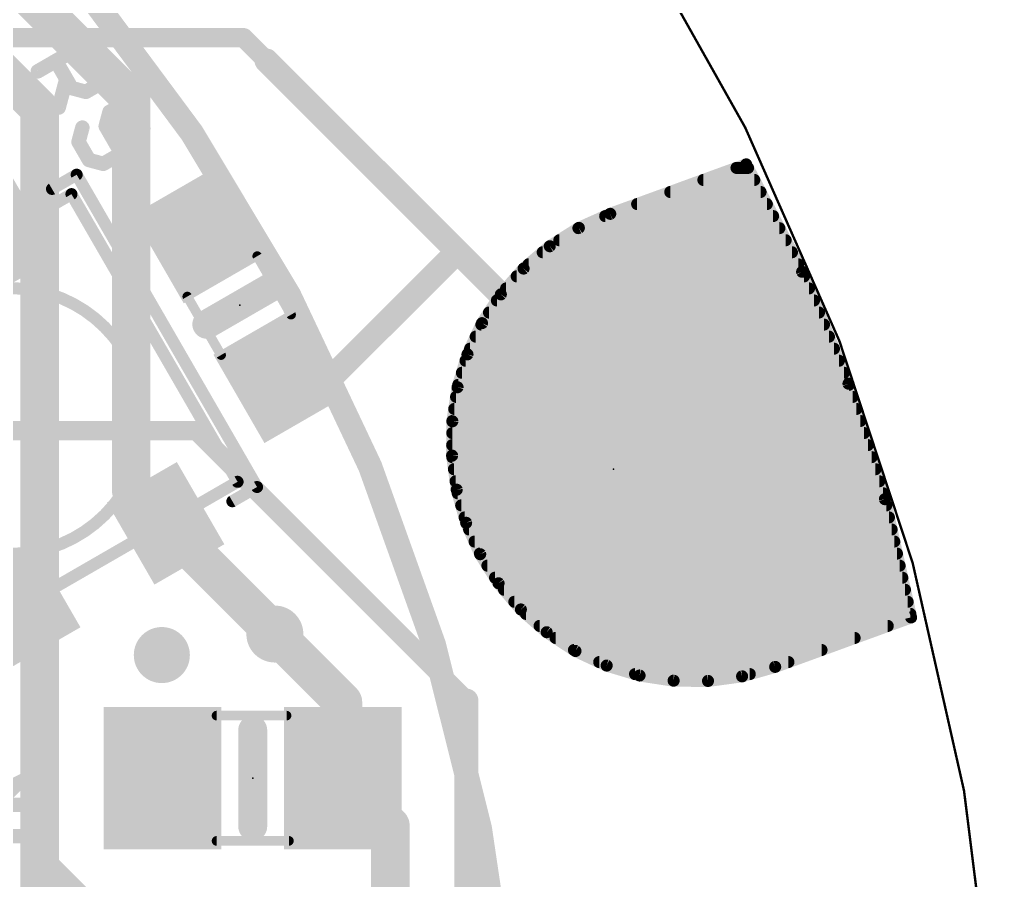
# Model space of a CAD drawing. Extents: x -25.4 to 25.4, y -26.7 to 25.8.
# Drawn here: x 15.08 to 25.42, y 3.41 to 12.48 of the extents above; entities that cross this region are included whole.
import ezdxf

# ---------------------------------------------------------------- set-up
doc = ezdxf.new("R2010")
doc.units = 0
for name, color, linetype in [('1', 12, 'CONTINUOUS'), ('16', 5, 'CONTINUOUS'), ('17', 110, 'CONTINUOUS'), ('18', 110, 'CONTINUOUS'), ('20', 53, 'CONTINUOUS'), ('21', 53, 'CONTINUOUS'), ('23', 53, 'CONTINUOUS'), ('25', 253, 'CONTINUOUS'), ('51', 53, 'CONTINUOUS')]:
    doc.layers.add(name, color=color, linetype=linetype)

# ---------------------------------------------------------------- blocks, each defined once
blk = doc.blocks.new('RECT')
blk.add_solid([(-0.5, -0.5), (0.5, -0.5), (-0.5, 0.5), (0.5, 0.5)])
blk = doc.blocks.new('ROUNDP')
at = {"const_width": 0.5}
blk.add_lwpolyline([(0, -0.25, 1), (0, 0.25, 1), (0, -0.25)], format="xyb", dxfattribs=at)
blk = doc.blocks.new('ROUNDV')
at = {"const_width": 0.5}
blk.add_lwpolyline([(0, -0.25, 1), (0, 0.25, 1), (0, -0.25)], format="xyb", dxfattribs=at)

msp = doc.modelspace()

# ---------------------------------------------------------------- linework, layer by layer
at = {"layer": '1'}
for points, const_width in [([(20.32, 0, 0.4142), (0, 20.32)], 0.254), ([(17.4764, 12.3295, 1), (17.4046, 12.2577)], 0.1016), ([(17.4405, 12.2428, 1), (17.4405, 12.3444)], 0.1016), ([(17.7267, 12.0972, 1), (17.6369, 12.0074)], 0.127), ([(17.6459, 12.0164, 1), (17.7177, 12.0882)], 0.1016), ([(22.6328, 10.9538, 1), (22.6328, 10.8902)], 0.0635), ([(22.7629, 10.9738, 1), (22.7066, 10.9445)], 0.0635), ([(22.7456, 10.9293, 1), (22.7239, 10.9889)], 0.0635), ([(22.7541, 10.8902, 1), (22.7541, 10.9538)], 0.0635), ([(22.2839, 10.8268, 1), (22.2839, 10.7632)], 0.0635), ([(22.8202, 10.7632, 1), (22.8202, 10.8268)], 0.0635), ([(21.9349, 10.6998, 1), (21.9349, 10.6363)], 0.0635), ([(22.8863, 10.6363, 1), (22.8863, 10.6998)], 0.0635), ([(21.586, 10.5728, 1), (21.586, 10.5092)], 0.0635), ([(22.9524, 10.5092, 1), (22.9524, 10.5728)], 0.0635), ([(21.2493, 10.4458, 1), (21.2493, 10.3822)], 0.0635), ([(21.2918, 10.4677, 1), (21.3135, 10.408)], 0.0635), ([(21.3156, 10.4089, 1), (21.2897, 10.4669)], 0.0635), ([(23.0185, 10.3822, 1), (23.0185, 10.4458)], 0.0635), ([(20.9672, 10.3188, 1), (20.9672, 10.2553)], 0.0635), ([(20.9589, 10.3189, 1), (20.9848, 10.261)], 0.0635), ([(20.9888, 10.2631, 1), (20.9549, 10.3168)], 0.0635), ([(23.0846, 10.2553, 1), (23.0846, 10.3188)], 0.0635), ([(19.738, 10.086, 1), (19.6482, 9.9962)], 0.127), ([(19.738, 9.9962, 1), (19.6482, 10.086)], 0.127), ([(19.6482, 9.9962, 1), (19.738, 10.086)], 0.127), ([(20.6484, 10.1233, 1), (20.6823, 10.0696)], 0.0635), ([(20.686, 10.0723, 1), (20.6448, 10.1206)], 0.0635), ([(20.766, 10.1918, 1), (20.766, 10.1282)], 0.0635), ([(23.1507, 10.1282, 1), (23.1507, 10.1918)], 0.0635), ([(20.591, 10.0648, 1), (20.591, 10.0013)], 0.0635), ([(23.2169, 10.0013, 1), (23.2169, 10.0648)], 0.0635), ([(20.4421, 9.9378, 1), (20.4421, 9.8742)], 0.0635), ([(23.283, 9.8742, 1), (23.283, 9.9378)], 0.0635), ([(20.3172, 9.8108, 1), (20.3172, 9.7472)], 0.0635), ([(20.369, 9.8855, 1), (20.4102, 9.8371)], 0.0635), ([(20.4135, 9.8403, 1), (20.3658, 9.8823)], 0.0635), ([(23.3533, 9.8394, 1), (23.2946, 9.8151)], 0.0635), ([(23.2958, 9.8126, 1), (23.3521, 9.8419)], 0.0635), ([(23.3439, 9.7472, 1), (23.3439, 9.8108)], 0.0635), ([(20.1263, 9.6103, 1), (20.174, 9.5683)], 0.0635), ([(20.1767, 9.5719, 1), (20.1236, 9.6067)], 0.0635), ([(20.2054, 9.6838, 1), (20.2054, 9.6203)], 0.0635), ([(23.3966, 9.6203, 1), (23.3966, 9.6838)], 0.0635), ([(20.1081, 9.5568, 1), (20.1081, 9.4932)], 0.0635), ([(23.4492, 9.4932, 1), (23.4492, 9.5568)], 0.0635), ([(20.0251, 9.4298, 1), (20.0251, 9.3662)], 0.0635), ([(23.5018, 9.3662, 1), (23.5018, 9.4298)], 0.0635), ([(19.9448, 9.3028, 1), (19.9448, 9.2393)], 0.0635), ([(19.9252, 9.3034, 1), (19.9784, 9.2686)], 0.0635), ([(19.9806, 9.2726, 1), (19.923, 9.2994)], 0.0635), ([(23.5544, 9.2393, 1), (23.5544, 9.3028)], 0.0635), ([(19.8856, 9.1758, 1), (19.8856, 9.1122)], 0.0635), ([(23.607, 9.1122, 1), (23.607, 9.1758)], 0.0635), ([(19.7699, 8.971, 1), (19.8274, 8.9441)], 0.0635), ([(19.829, 8.9484, 1), (19.7683, 8.9667)], 0.0635), ([(19.8264, 9.0488, 1), (19.8264, 8.9853)], 0.0635), ([(23.6596, 8.9853, 1), (23.6596, 9.0488)], 0.0635), ([(19.7782, 8.9218, 1), (19.7782, 8.8582)], 0.0635), ([(23.7122, 8.8582, 1), (23.7122, 8.9218)], 0.0635), ([(17.824, 8.8016, 1), (17.824, 8.6746)], 0.127), ([(18.3452, 8.783, 1), (18.435, 8.6932)], 0.127), ([(18.3901, 8.6746, 1), (18.3901, 8.8016)], 0.127), ([(19.7398, 8.7948, 1), (19.7398, 8.7312)], 0.0635), ([(23.7648, 8.7312, 1), (23.7648, 8.7948)], 0.0635), ([(19.7015, 8.6678, 1), (19.7015, 8.6043)], 0.0635), ([(23.8426, 8.6578, 1), (23.782, 8.6387)], 0.0635), ([(23.783, 8.6361, 1), (23.8416, 8.6604)], 0.0635), ([(23.8162, 8.6043, 1), (23.8162, 8.6678)], 0.0635), ([(19.6634, 8.6198, 1), (19.7242, 8.6015)], 0.0635), ([(19.7252, 8.6059, 1), (19.6624, 8.6154)], 0.0635), ([(19.6784, 8.5408, 1), (19.6784, 8.4772)], 0.0635), ([(23.8562, 8.4772, 1), (23.8562, 8.5408)], 0.0635), ([(19.6591, 8.4138, 1), (19.6591, 8.3502)], 0.0635), ([(23.8963, 8.3502, 1), (23.8963, 8.4138)], 0.0635), ([(19.6711, 8.2521, 1), (19.6076, 8.2526)], 0.0635), ([(19.608, 8.2571, 1), (19.6708, 8.2476)], 0.0635), ([(19.6398, 8.2868, 1), (19.6398, 8.2233)], 0.0635), ([(23.9363, 8.2233, 1), (23.9363, 8.2868)], 0.0635), ([(16.9777, 8.1893, 1), (16.9059, 8.1175)], 0.1016), ([(16.9418, 8.1026, 1), (16.9418, 8.2042)], 0.1016), ([(19.6384, 8.1598, 1), (19.6384, 8.0962)], 0.0635), ([(23.9763, 8.0962, 1), (23.9763, 8.1598)], 0.0635), ([(19.6374, 8.0328, 1), (19.6374, 7.9693)], 0.0635), ([(21.7685, 7.8758, 1), (21.8583, 7.9656)], 0.127), ([(24.0164, 7.9693, 1), (24.0164, 8.0328)], 0.0635), ([(19.6047, 7.8902, 1), (19.6682, 7.8897)], 0.0635), ([(19.668, 7.8942, 1), (19.605, 7.8857)], 0.0635), ([(19.6387, 7.9058, 1), (19.6387, 7.8423)], 0.0635), ([(24.0564, 7.8423, 1), (24.0564, 7.9058)], 0.0635), ([(19.6559, 7.7788, 1), (19.6559, 7.7153)], 0.0635), ([(24.0965, 7.7153, 1), (24.0965, 7.7788)], 0.0635), ([(19.6731, 7.6517, 1), (19.6731, 7.5883)], 0.0635), ([(24.1365, 7.5883, 1), (24.1365, 7.6517)], 0.0635), ([(19.7158, 7.5395, 1), (19.6547, 7.5221)], 0.0635), ([(19.6538, 7.5266, 1), (19.7167, 7.5351)], 0.0635), ([(19.696, 7.5248, 1), (19.696, 7.4613)], 0.0635), ([(24.1766, 7.4613, 1), (24.1766, 7.5248)], 0.0635), ([(24.227, 7.4382, 1), (24.165, 7.4244)], 0.0635), ([(24.1657, 7.4217, 1), (24.2263, 7.4408)], 0.0635), ([(16.6906, 7.2488, 1), (16.5469, 7.1051)], 0.2032), ([(19.7322, 7.3978, 1), (19.7322, 7.3343)], 0.0635), ([(24.2105, 7.3343, 1), (24.2105, 7.3978)], 0.0635), ([(19.7684, 7.2708, 1), (19.7684, 7.2073)], 0.0635), ([(19.8136, 7.1953, 1), (19.7556, 7.1694)], 0.0635), ([(24.2386, 7.2073, 1), (24.2386, 7.2708)], 0.0635), ([(19.754, 7.1736, 1), (19.8151, 7.191)], 0.0635), ([(19.816, 7.1437, 1), (19.816, 7.0803)], 0.0635), ([(24.2668, 7.0803, 1), (24.2668, 7.1437)], 0.0635), ([(19.8728, 7.0168, 1), (19.8728, 6.9533)], 0.0635), ([(24.295, 6.9533, 1), (24.295, 7.0168)], 0.0635), ([(19.9296, 6.8898, 1), (19.9296, 6.8263)], 0.0635), ([(19.9593, 6.8684, 1), (19.9056, 6.8345)], 0.0635), ([(19.9035, 6.8385, 1), (19.9615, 6.8644)], 0.0635), ([(24.3231, 6.8263, 1), (24.3231, 6.8898)], 0.0635), ([(20.0086, 6.7628, 1), (20.0086, 6.6993)], 0.0635), ([(24.3513, 6.6993, 1), (24.3513, 6.7628)], 0.0635), ([(20.0888, 6.6357, 1), (20.0888, 6.5723)], 0.0635), ([(24.3794, 6.5723, 1), (24.3794, 6.6357)], 0.0635), ([(20.1502, 6.5657, 1), (20.1018, 6.5245)], 0.0635), ([(20.0992, 6.5281, 1), (20.1528, 6.562)], 0.0635), ([(20.184, 6.5088, 1), (20.184, 6.4453)], 0.0635), ([(24.4076, 6.4453, 1), (24.4076, 6.5088)], 0.0635), ([(15.1481, 6.3469, 1), (15.0583, 6.2571)], 0.127), ([(20.2923, 6.3818, 1), (20.2923, 6.3183)], 0.0635), ([(24.4357, 6.3183, 1), (24.4357, 6.3818)], 0.0635), ([(20.3821, 6.2931, 1), (20.3402, 6.2455)], 0.0635), ([(20.337, 6.2487, 1), (20.3853, 6.2899)], 0.0635), ([(15.375, 6.0937, 1), (15.248, 6.0937)], 0.127), ([(17.871, 6.0263, 1), (17.6678, 6.0263)], 0.2032), ([(17.8412, 6.0819, 1), (17.6976, 5.9382)], 0.2032), ([(20.4137, 6.2547, 1), (20.4137, 6.1913)], 0.0635), ([(24.4412, 6.1786, 1), (24.5032, 6.1923)], 0.0635), ([(24.4831, 6.1556, 1), (24.4614, 6.2153)], 0.0635), ([(24.4639, 6.1913, 1), (24.4639, 6.2547)], 0.0635), ([(15.2666, 6.0488, 1), (15.3564, 6.1386)], 0.127), ([(17.6678, 6.0101, 1), (17.871, 6.0101)], 0.2032), ([(17.6976, 5.9545, 1), (17.8412, 6.0982)], 0.2032), ([(20.558, 6.1277, 1), (20.558, 6.0643)], 0.0635), ([(24.2264, 6.0643, 1), (24.2264, 6.1277)], 0.0635), ([(20.6505, 6.0564, 1), (20.6158, 6.0032)], 0.0635), ([(20.6122, 6.006, 1), (20.6541, 6.0536)], 0.0635), ([(20.7261, 6.0008, 1), (20.7261, 5.9373)], 0.0635), ([(23.8774, 5.9373, 1), (23.8774, 6.0008)], 0.0635), ([(20.9203, 5.8738, 1), (20.9203, 5.8103)], 0.0635), ([(23.5285, 5.8103, 1), (23.5285, 5.8738)], 0.0635), ([(20.9499, 5.8603, 1), (20.923, 5.8027)], 0.0635), ([(20.9191, 5.8049, 1), (20.9538, 5.858)], 0.0635), ([(21.1862, 5.7467, 1), (21.1862, 5.6833)], 0.0635), ([(21.2741, 5.7087, 1), (21.2557, 5.6479)], 0.0635), ([(21.2515, 5.6495, 1), (21.2783, 5.7071)], 0.0635), ([(23.0293, 5.6941, 1), (23.051, 5.6344)], 0.0635), ([(23.0488, 5.6337, 1), (23.0314, 5.6948)], 0.0635), ([(23.1796, 5.6833, 1), (23.1796, 5.7467)], 0.0635), ([(21.5637, 5.6197, 1), (21.5637, 5.5563)], 0.0635), ([(21.6166, 5.6049, 1), (21.607, 5.5421)], 0.0635), ([(21.6026, 5.5431, 1), (21.621, 5.6039)], 0.0635), ([(22.6829, 5.5954, 1), (22.7003, 5.5344)], 0.0635), ([(22.6959, 5.5334, 1), (22.6873, 5.5964)], 0.0635), ([(22.7727, 5.5563, 1), (22.7727, 5.6197)], 0.0635), ([(18.5878, 5.2933, 1), (18.3846, 5.2933)], 0.2032), ([(21.9703, 5.5508, 1), (21.9698, 5.4873)], 0.0635), ([(21.9653, 5.4877, 1), (21.9749, 5.5504)], 0.0635), ([(22.3282, 5.5476, 1), (22.3368, 5.4847)], 0.0635), ([(22.3322, 5.4844, 1), (22.3327, 5.5479)], 0.0635), ([(18.4143, 5.2215, 1), (18.558, 5.3652)], 0.2032), ([(19.8501, 5.3086, 1), (19.7231, 5.3086)], 0.127), ([(19.7507, 5.2727, 1), (19.8225, 5.3445)], 0.1016), ([(18.558, 4.5626, 1), (18.4143, 4.4189)], 0.2032), ([(18.3846, 4.4907, 1), (18.5878, 4.4907)], 0.2032), ([(19.0881, 3.9904, 1), (18.8849, 3.9904)], 0.2032), ([(18.9147, 3.9185, 1), (19.0583, 4.0622)], 0.2032), ([(15.3564, 3.6818, 1), (15.2666, 3.592)], 0.127), ([(15.248, 3.6369, 1), (15.375, 3.6369)], 0.127)]:
    msp.add_lwpolyline(points, format="xyb", dxfattribs=dict(at, const_width=const_width))
for points, const_width in [([(13.1039, 12.2936), (17.4405, 12.2936)], 0.2032), ([(17.4405, 12.2936), (17.6818, 12.0523)], 0.2032), ([(17.6818, 12.0523), (19.6931, 10.0411)], 0.254), ([(22.7347, 10.9591), (21.3027, 10.4379)], 0.127), ([(22.6328, 10.922), (22.7541, 10.922)], 0.127), ([(23.324, 9.8272), (22.7347, 10.9591)], 0.127), ([(22.2839, 10.795), (22.8202, 10.795)], 0.127), ([(21.9349, 10.668), (22.8863, 10.668)], 0.127), ([(21.586, 10.541), (22.9524, 10.541)], 0.127), ([(21.3027, 10.4379), (20.9718, 10.2899)], 0.127), ([(21.2493, 10.414), (23.0185, 10.414)], 0.127), ([(20.9718, 10.2899), (20.6654, 10.0964)], 0.127), ([(20.9672, 10.287), (23.0846, 10.287)], 0.127), ([(18.3901, 8.7381), (19.6931, 10.0411)], 0.254), ([(19.6931, 10.0411), (21.8134, 7.9207)], 0.254), ([(20.6654, 10.0964), (20.3896, 9.8613)], 0.127), ([(20.766, 10.16), (23.1507, 10.16)], 0.127), ([(20.591, 10.033), (23.2169, 10.033)], 0.127), ([(20.4421, 9.906), (23.283, 9.906)], 0.127), ([(20.3896, 9.8613), (20.1502, 9.5893)], 0.127), ([(20.3172, 9.779), (23.3439, 9.779)], 0.127), ([(23.8123, 8.6483), (23.324, 9.8272)], 0.127), ([(20.1502, 9.5893), (19.9518, 9.286)], 0.127), ([(20.2054, 9.652), (23.3966, 9.652)], 0.127), ([(20.1081, 9.525), (23.4492, 9.525)], 0.127), ([(20.0251, 9.398), (23.5018, 9.398)], 0.127), ([(19.9518, 9.286), (19.7987, 8.9575)], 0.127), ([(19.9448, 9.271), (23.5544, 9.271)], 0.127), ([(19.8856, 9.144), (23.607, 9.144)], 0.127), ([(19.7987, 8.9575), (19.6938, 8.6106)], 0.127), ([(19.8264, 9.017), (23.6596, 9.017)], 0.127), ([(19.7782, 8.89), (23.7122, 8.89)], 0.127), ([(17.824, 8.7381), (18.3901, 8.7381)], 0.254), ([(19.7398, 8.763), (23.7648, 8.763)], 0.127), ([(19.7015, 8.636), (23.8162, 8.636)], 0.127), ([(24.196, 7.4313), (23.8123, 8.6483)], 0.127), ([(19.6938, 8.6106), (19.6394, 8.2523)], 0.127), ([(19.6784, 8.509), (23.8562, 8.509)], 0.127), ([(19.6591, 8.382), (23.8963, 8.382)], 0.127), ([(19.6394, 8.2523), (19.6365, 7.89)], 0.127), ([(19.6398, 8.255), (23.9363, 8.255)], 0.127), ([(13.1826, 8.1534), (16.9418, 8.1534)], 0.2032), ([(19.7866, 5.3086), (16.9418, 8.1534)], 0.2032), ([(19.6384, 8.128), (23.9763, 8.128)], 0.127), ([(19.6374, 8.001), (24.0164, 8.001)], 0.127), ([(19.6365, 7.89), (19.6852, 7.5308)], 0.127), ([(19.6387, 7.874), (24.0564, 7.874)], 0.127), ([(19.6559, 7.747), (24.0965, 7.747)], 0.127), ([(19.6731, 7.62), (24.1365, 7.62)], 0.127), ([(19.6852, 7.5308), (19.7846, 7.1823)], 0.127), ([(19.696, 7.493), (24.1766, 7.493)], 0.127), ([(24.4722, 6.1855), (24.196, 7.4313)], 0.127), ([(16.6188, 7.177), (17.7694, 6.0263)], 0.4064), ([(19.7322, 7.366), (24.2105, 7.366)], 0.127), ([(19.7684, 7.239), (24.2386, 7.239)], 0.127), ([(19.7846, 7.1823), (19.9325, 6.8515)], 0.127), ([(19.816, 7.112), (24.2668, 7.112)], 0.127), ([(19.8728, 6.985), (24.295, 6.985)], 0.127), ([(19.9296, 6.858), (24.3231, 6.858)], 0.127), ([(19.9325, 6.8515), (20.126, 6.5451)], 0.127), ([(20.0086, 6.731), (24.3513, 6.731)], 0.127), ([(20.0888, 6.604), (24.3794, 6.604)], 0.127), ([(20.126, 6.5451), (20.3611, 6.2693)], 0.127), ([(20.184, 6.477), (24.4076, 6.477)], 0.127), ([(15.1032, 6.302), (15.3115, 6.0937)], 0.254), ([(20.2923, 6.35), (24.4357, 6.35)], 0.127), ([(20.3611, 6.2693), (20.6331, 6.0298)], 0.127), ([(15.3115, 6.0937), (15.3115, 3.6369)], 0.254), ([(17.7694, 6.0263), (17.7694, 6.0101)], 0.4064), ([(17.7694, 6.0101), (18.4862, 5.2933)], 0.4064), ([(20.4137, 6.223), (24.4639, 6.223)], 0.127), ([(23.0401, 5.6642), (24.4722, 6.1855)], 0.127), ([(20.558, 6.096), (24.2264, 6.096)], 0.127), ([(20.6331, 6.0298), (20.9364, 5.8315)], 0.127), ([(20.7261, 5.969), (23.8774, 5.969)], 0.127), ([(20.9203, 5.842), (23.5285, 5.842)], 0.127), ([(20.9364, 5.8315), (21.2649, 5.6783)], 0.127), ([(21.1862, 5.715), (23.1796, 5.715)], 0.127), ([(21.2649, 5.6783), (21.6118, 5.5735)], 0.127), ([(22.6916, 5.5649), (23.0401, 5.6642)], 0.127), ([(21.5637, 5.588), (22.7727, 5.588)], 0.127), ([(21.6118, 5.5735), (21.9701, 5.519)], 0.127), ([(22.3325, 5.5162), (22.6916, 5.5649)], 0.127), ([(18.4862, 5.2933), (18.4862, 4.4907)], 0.4064), ([(21.9701, 5.519), (22.3325, 5.5162)], 0.127), ([(19.7866, -4.8287), (19.7866, 5.3086)], 0.254), ([(18.9865, 3.9904), (18.4862, 4.4907)], 0.4064), ([(18.9865, 0.0635), (18.9865, 3.9904)], 0.4064), ([(15.3115, 3.6369), (15.7556, 3.1928)], 0.254)]:
    msp.add_lwpolyline(points, dxfattribs=dict(at, const_width=const_width))
at = {"layer": '16'}
for points, const_width in [([(20.32, 0, 0.4142), (0, 20.32)], 0.254), ([(16.3576, 11.6483, 1), (16.1544, 11.6483)], 0.2032), ([(16.1842, 11.5764, 1), (16.3278, 11.7201)], 0.2032), ([(15.3924, 11.5443, 1), (15.1892, 11.5443)], 0.2032), ([(15.219, 11.4725, 1), (15.3626, 11.6161)], 0.2032), ([(22.6328, 10.9538, 1), (22.6328, 10.8902)], 0.0635), ([(22.7629, 10.9738, 1), (22.7066, 10.9445)], 0.0635), ([(22.7456, 10.9293, 1), (22.7239, 10.9889)], 0.0635), ([(22.7541, 10.8902, 1), (22.7541, 10.9538)], 0.0635), ([(22.2839, 10.8268, 1), (22.2839, 10.7632)], 0.0635), ([(22.8202, 10.7632, 1), (22.8202, 10.8268)], 0.0635), ([(21.9349, 10.6998, 1), (21.9349, 10.6363)], 0.0635), ([(22.8863, 10.6363, 1), (22.8863, 10.6998)], 0.0635), ([(21.586, 10.5728, 1), (21.586, 10.5092)], 0.0635), ([(22.9524, 10.5092, 1), (22.9524, 10.5728)], 0.0635), ([(21.2493, 10.4458, 1), (21.2493, 10.3822)], 0.0635), ([(21.2918, 10.4677, 1), (21.3135, 10.408)], 0.0635), ([(21.3156, 10.4089, 1), (21.2897, 10.4669)], 0.0635), ([(23.0185, 10.3822, 1), (23.0185, 10.4458)], 0.0635), ([(20.9672, 10.3188, 1), (20.9672, 10.2553)], 0.0635), ([(20.9589, 10.3189, 1), (20.9848, 10.261)], 0.0635), ([(20.9888, 10.2631, 1), (20.9549, 10.3168)], 0.0635), ([(23.0846, 10.2553, 1), (23.0846, 10.3188)], 0.0635), ([(20.6484, 10.1233, 1), (20.6823, 10.0696)], 0.0635), ([(20.686, 10.0723, 1), (20.6448, 10.1206)], 0.0635), ([(20.766, 10.1918, 1), (20.766, 10.1282)], 0.0635), ([(23.1507, 10.1282, 1), (23.1507, 10.1918)], 0.0635), ([(20.591, 10.0648, 1), (20.591, 10.0013)], 0.0635), ([(23.2169, 10.0013, 1), (23.2169, 10.0648)], 0.0635), ([(20.4421, 9.9378, 1), (20.4421, 9.8742)], 0.0635), ([(23.283, 9.8742, 1), (23.283, 9.9378)], 0.0635), ([(20.3172, 9.8108, 1), (20.3172, 9.7472)], 0.0635), ([(20.369, 9.8855, 1), (20.4102, 9.8371)], 0.0635), ([(20.4135, 9.8403, 1), (20.3658, 9.8823)], 0.0635), ([(23.3533, 9.8394, 1), (23.2946, 9.8151)], 0.0635), ([(23.2958, 9.8126, 1), (23.3521, 9.8419)], 0.0635), ([(23.3439, 9.7472, 1), (23.3439, 9.8108)], 0.0635), ([(20.1263, 9.6103, 1), (20.174, 9.5683)], 0.0635), ([(20.1767, 9.5719, 1), (20.1236, 9.6067)], 0.0635), ([(20.2054, 9.6838, 1), (20.2054, 9.6203)], 0.0635), ([(23.3966, 9.6203, 1), (23.3966, 9.6838)], 0.0635), ([(20.1081, 9.5568, 1), (20.1081, 9.4932)], 0.0635), ([(23.4492, 9.4932, 1), (23.4492, 9.5568)], 0.0635), ([(20.0251, 9.4298, 1), (20.0251, 9.3662)], 0.0635), ([(23.5018, 9.3662, 1), (23.5018, 9.4298)], 0.0635), ([(19.9448, 9.3028, 1), (19.9448, 9.2393)], 0.0635), ([(19.9252, 9.3034, 1), (19.9784, 9.2686)], 0.0635), ([(19.9806, 9.2726, 1), (19.923, 9.2994)], 0.0635), ([(23.5544, 9.2393, 1), (23.5544, 9.3028)], 0.0635), ([(19.8856, 9.1758, 1), (19.8856, 9.1122)], 0.0635), ([(23.607, 9.1122, 1), (23.607, 9.1758)], 0.0635), ([(19.7699, 8.971, 1), (19.8274, 8.9441)], 0.0635), ([(19.829, 8.9484, 1), (19.7683, 8.9667)], 0.0635), ([(19.8264, 9.0488, 1), (19.8264, 8.9853)], 0.0635), ([(23.6596, 8.9853, 1), (23.6596, 9.0488)], 0.0635), ([(19.7782, 8.9218, 1), (19.7782, 8.8582)], 0.0635), ([(23.7122, 8.8582, 1), (23.7122, 8.9218)], 0.0635), ([(19.7398, 8.7948, 1), (19.7398, 8.7312)], 0.0635), ([(23.7648, 8.7312, 1), (23.7648, 8.7948)], 0.0635), ([(19.7015, 8.6678, 1), (19.7015, 8.6043)], 0.0635), ([(23.8426, 8.6578, 1), (23.782, 8.6387)], 0.0635), ([(23.783, 8.6361, 1), (23.8416, 8.6604)], 0.0635), ([(23.8162, 8.6043, 1), (23.8162, 8.6678)], 0.0635), ([(19.6634, 8.6198, 1), (19.7242, 8.6015)], 0.0635), ([(19.7252, 8.6059, 1), (19.6624, 8.6154)], 0.0635), ([(19.6784, 8.5408, 1), (19.6784, 8.4772)], 0.0635), ([(23.8562, 8.4772, 1), (23.8562, 8.5408)], 0.0635), ([(19.6591, 8.4138, 1), (19.6591, 8.3502)], 0.0635), ([(23.8963, 8.3502, 1), (23.8963, 8.4138)], 0.0635), ([(19.6711, 8.2521, 1), (19.6076, 8.2526)], 0.0635), ([(19.608, 8.2571, 1), (19.6708, 8.2476)], 0.0635), ([(19.6398, 8.2868, 1), (19.6398, 8.2233)], 0.0635), ([(23.9363, 8.2233, 1), (23.9363, 8.2868)], 0.0635), ([(19.6384, 8.1598, 1), (19.6384, 8.0962)], 0.0635), ([(23.9763, 8.0962, 1), (23.9763, 8.1598)], 0.0635), ([(19.6374, 8.0328, 1), (19.6374, 7.9693)], 0.0635), ([(24.0164, 7.9693, 1), (24.0164, 8.0328)], 0.0635), ([(19.6047, 7.8902, 1), (19.6682, 7.8897)], 0.0635), ([(19.668, 7.8942, 1), (19.605, 7.8857)], 0.0635), ([(19.6387, 7.9058, 1), (19.6387, 7.8423)], 0.0635), ([(24.0564, 7.8423, 1), (24.0564, 7.9058)], 0.0635), ([(19.6559, 7.7788, 1), (19.6559, 7.7153)], 0.0635), ([(24.0965, 7.7153, 1), (24.0965, 7.7788)], 0.0635), ([(16.3278, 7.5953, 1), (16.1842, 7.4516)], 0.2032), ([(19.6731, 7.6517, 1), (19.6731, 7.5883)], 0.0635), ([(24.1365, 7.5883, 1), (24.1365, 7.6517)], 0.0635), ([(16.1544, 7.5235, 1), (16.3576, 7.5235)], 0.2032), ([(19.7158, 7.5395, 1), (19.6547, 7.5221)], 0.0635), ([(19.6538, 7.5266, 1), (19.7167, 7.5351)], 0.0635), ([(19.696, 7.5248, 1), (19.696, 7.4613)], 0.0635), ([(24.1766, 7.4613, 1), (24.1766, 7.5248)], 0.0635), ([(24.227, 7.4382, 1), (24.165, 7.4244)], 0.0635), ([(24.1657, 7.4217, 1), (24.2263, 7.4408)], 0.0635), ([(19.7322, 7.3978, 1), (19.7322, 7.3343)], 0.0635), ([(24.2105, 7.3343, 1), (24.2105, 7.3978)], 0.0635), ([(19.7684, 7.2708, 1), (19.7684, 7.2073)], 0.0635), ([(19.8136, 7.1953, 1), (19.7556, 7.1694)], 0.0635), ([(24.2386, 7.2073, 1), (24.2386, 7.2708)], 0.0635), ([(19.754, 7.1736, 1), (19.8151, 7.191)], 0.0635), ([(19.816, 7.1437, 1), (19.816, 7.0803)], 0.0635), ([(24.2668, 7.0803, 1), (24.2668, 7.1437)], 0.0635), ([(19.8728, 7.0168, 1), (19.8728, 6.9533)], 0.0635), ([(24.295, 6.9533, 1), (24.295, 7.0168)], 0.0635), ([(19.9296, 6.8898, 1), (19.9296, 6.8263)], 0.0635), ([(19.9593, 6.8684, 1), (19.9056, 6.8345)], 0.0635), ([(19.9035, 6.8385, 1), (19.9615, 6.8644)], 0.0635), ([(24.3231, 6.8263, 1), (24.3231, 6.8898)], 0.0635), ([(20.0086, 6.7628, 1), (20.0086, 6.6993)], 0.0635), ([(24.3513, 6.6993, 1), (24.3513, 6.7628)], 0.0635), ([(20.0888, 6.6357, 1), (20.0888, 6.5723)], 0.0635), ([(24.3794, 6.5723, 1), (24.3794, 6.6357)], 0.0635), ([(20.1502, 6.5657, 1), (20.1018, 6.5245)], 0.0635), ([(20.0992, 6.5281, 1), (20.1528, 6.562)], 0.0635), ([(20.184, 6.5088, 1), (20.184, 6.4453)], 0.0635), ([(24.4076, 6.4453, 1), (24.4076, 6.5088)], 0.0635), ([(20.2923, 6.3818, 1), (20.2923, 6.3183)], 0.0635), ([(24.4357, 6.3183, 1), (24.4357, 6.3818)], 0.0635), ([(20.3821, 6.2931, 1), (20.3402, 6.2455)], 0.0635), ([(20.337, 6.2487, 1), (20.3853, 6.2899)], 0.0635), ([(20.4137, 6.2547, 1), (20.4137, 6.1913)], 0.0635), ([(24.4412, 6.1786, 1), (24.5032, 6.1923)], 0.0635), ([(24.4831, 6.1556, 1), (24.4614, 6.2153)], 0.0635), ([(24.4639, 6.1913, 1), (24.4639, 6.2547)], 0.0635), ([(17.6976, 5.9382, 1), (17.8412, 6.0819)], 0.2032), ([(20.558, 6.1277, 1), (20.558, 6.0643)], 0.0635), ([(24.2264, 6.0643, 1), (24.2264, 6.1277)], 0.0635), ([(20.6505, 6.0564, 1), (20.6158, 6.0032)], 0.0635), ([(20.6122, 6.006, 1), (20.6541, 6.0536)], 0.0635), ([(20.7261, 6.0008, 1), (20.7261, 5.9373)], 0.0635), ([(23.8774, 5.9373, 1), (23.8774, 6.0008)], 0.0635), ([(20.9203, 5.8738, 1), (20.9203, 5.8103)], 0.0635), ([(23.5285, 5.8103, 1), (23.5285, 5.8738)], 0.0635), ([(20.9499, 5.8603, 1), (20.923, 5.8027)], 0.0635), ([(20.9191, 5.8049, 1), (20.9538, 5.858)], 0.0635), ([(21.1862, 5.7467, 1), (21.1862, 5.6833)], 0.0635), ([(21.2741, 5.7087, 1), (21.2557, 5.6479)], 0.0635), ([(21.2515, 5.6495, 1), (21.2783, 5.7071)], 0.0635), ([(23.0293, 5.6941, 1), (23.051, 5.6344)], 0.0635), ([(23.0488, 5.6337, 1), (23.0314, 5.6948)], 0.0635), ([(23.1796, 5.6833, 1), (23.1796, 5.7467)], 0.0635), ([(21.5637, 5.6197, 1), (21.5637, 5.5563)], 0.0635), ([(21.6166, 5.6049, 1), (21.607, 5.5421)], 0.0635), ([(21.6026, 5.5431, 1), (21.621, 5.6039)], 0.0635), ([(22.6829, 5.5954, 1), (22.7003, 5.5344)], 0.0635), ([(22.6959, 5.5334, 1), (22.6873, 5.5964)], 0.0635), ([(22.7727, 5.5563, 1), (22.7727, 5.6197)], 0.0635), ([(21.9703, 5.5508, 1), (21.9698, 5.4873)], 0.0635), ([(21.9653, 5.4877, 1), (21.9749, 5.5504)], 0.0635), ([(22.3282, 5.5476, 1), (22.3368, 5.4847)], 0.0635), ([(22.3322, 5.4844, 1), (22.3327, 5.5479)], 0.0635)]:
    msp.add_lwpolyline(points, format="xyb", dxfattribs=dict(at, const_width=const_width))
for points, const_width in [([(15.2908, 11.5443), (10.0076, 16.8275)], 0.4064), ([(11.6344, 16.2699), (16.256, 11.6483)], 0.4064), ([(16.256, 11.6483), (16.256, 7.5235)], 0.4064), ([(15.2908, 2.9337), (15.2908, 11.5443)], 0.4064), ([(22.7347, 10.9591), (21.3027, 10.4379)], 0.127), ([(22.6328, 10.922), (22.7541, 10.922)], 0.127), ([(23.324, 9.8272), (22.7347, 10.9591)], 0.127), ([(22.2839, 10.795), (22.8202, 10.795)], 0.127), ([(21.9349, 10.668), (22.8863, 10.668)], 0.127), ([(21.586, 10.541), (22.9524, 10.541)], 0.127), ([(21.3027, 10.4379), (20.9718, 10.2899)], 0.127), ([(21.2493, 10.414), (23.0185, 10.414)], 0.127), ([(20.9718, 10.2899), (20.6654, 10.0964)], 0.127), ([(20.9672, 10.287), (23.0846, 10.287)], 0.127), ([(20.6654, 10.0964), (20.3896, 9.8613)], 0.127), ([(20.766, 10.16), (23.1507, 10.16)], 0.127), ([(20.591, 10.033), (23.2169, 10.033)], 0.127), ([(20.4421, 9.906), (23.283, 9.906)], 0.127), ([(20.3896, 9.8613), (20.1502, 9.5893)], 0.127), ([(20.3172, 9.779), (23.3439, 9.779)], 0.127), ([(23.8123, 8.6483), (23.324, 9.8272)], 0.127), ([(20.1502, 9.5893), (19.9518, 9.286)], 0.127), ([(20.2054, 9.652), (23.3966, 9.652)], 0.127), ([(20.1081, 9.525), (23.4492, 9.525)], 0.127), ([(20.0251, 9.398), (23.5018, 9.398)], 0.127), ([(19.9518, 9.286), (19.7987, 8.9575)], 0.127), ([(19.9448, 9.271), (23.5544, 9.271)], 0.127), ([(19.8856, 9.144), (23.607, 9.144)], 0.127), ([(19.7987, 8.9575), (19.6938, 8.6106)], 0.127), ([(19.8264, 9.017), (23.6596, 9.017)], 0.127), ([(19.7782, 8.89), (23.7122, 8.89)], 0.127), ([(19.7398, 8.763), (23.7648, 8.763)], 0.127), ([(19.7015, 8.636), (23.8162, 8.636)], 0.127), ([(24.196, 7.4313), (23.8123, 8.6483)], 0.127), ([(19.6938, 8.6106), (19.6394, 8.2523)], 0.127), ([(19.6784, 8.509), (23.8562, 8.509)], 0.127), ([(19.6591, 8.382), (23.8963, 8.382)], 0.127), ([(19.6394, 8.2523), (19.6365, 7.89)], 0.127), ([(19.6398, 8.255), (23.9363, 8.255)], 0.127), ([(19.6384, 8.128), (23.9763, 8.128)], 0.127), ([(19.6374, 8.001), (24.0164, 8.001)], 0.127), ([(19.6365, 7.89), (19.6852, 7.5308)], 0.127), ([(19.6387, 7.874), (24.0564, 7.874)], 0.127), ([(19.6559, 7.747), (24.0965, 7.747)], 0.127), ([(16.256, 7.5235), (17.7694, 6.0101)], 0.4064), ([(19.6731, 7.62), (24.1365, 7.62)], 0.127), ([(19.6852, 7.5308), (19.7846, 7.1823)], 0.127), ([(19.696, 7.493), (24.1766, 7.493)], 0.127), ([(24.4722, 6.1855), (24.196, 7.4313)], 0.127), ([(19.7322, 7.366), (24.2105, 7.366)], 0.127), ([(19.7684, 7.239), (24.2386, 7.239)], 0.127), ([(19.7846, 7.1823), (19.9325, 6.8515)], 0.127), ([(19.816, 7.112), (24.2668, 7.112)], 0.127), ([(19.8728, 6.985), (24.295, 6.985)], 0.127), ([(19.9296, 6.858), (24.3231, 6.858)], 0.127), ([(19.9325, 6.8515), (20.126, 6.5451)], 0.127), ([(20.0086, 6.731), (24.3513, 6.731)], 0.127), ([(20.0888, 6.604), (24.3794, 6.604)], 0.127), ([(20.126, 6.5451), (20.3611, 6.2693)], 0.127), ([(20.184, 6.477), (24.4076, 6.477)], 0.127), ([(20.2923, 6.35), (24.4357, 6.35)], 0.127), ([(20.3611, 6.2693), (20.6331, 6.0298)], 0.127), ([(20.4137, 6.223), (24.4639, 6.223)], 0.127), ([(23.0401, 5.6642), (24.4722, 6.1855)], 0.127), ([(20.558, 6.096), (24.2264, 6.096)], 0.127), ([(20.6331, 6.0298), (20.9364, 5.8315)], 0.127), ([(20.7261, 5.969), (23.8774, 5.969)], 0.127), ([(20.9203, 5.842), (23.5285, 5.842)], 0.127), ([(20.9364, 5.8315), (21.2649, 5.6783)], 0.127), ([(21.1862, 5.715), (23.1796, 5.715)], 0.127), ([(21.2649, 5.6783), (21.6118, 5.5735)], 0.127), ([(22.6916, 5.5649), (23.0401, 5.6642)], 0.127), ([(21.5637, 5.588), (22.7727, 5.588)], 0.127), ([(21.6118, 5.5735), (21.9701, 5.519)], 0.127), ([(22.3325, 5.5162), (22.6916, 5.5649)], 0.127), ([(21.9701, 5.519), (22.3325, 5.5162)], 0.127)]:
    msp.add_lwpolyline(points, dxfattribs=dict(at, const_width=const_width))
at = {"layer": '20', "const_width": 0.0254}
msp.add_lwpolyline([(-3.4925, 25.146, 14.4823), (3.4925, 25.146)], format="xyb", dxfattribs=at)
at = {"layer": '21'}
for points, const_width in [([(15.6814, 10.8504), (15.4216, 10.7004)], 0.127), ([(17.5814, 7.5596), (15.6814, 10.8504)], 0.127), ([(17.0526, 9.2742), (17.7454, 9.6742)], 0.3048), ([(17.3216, 7.4096), (17.5814, 7.5596)], 0.127), ([(17.5362, 3.9827), (17.5362, 4.9987)], 0.3048)]:
    msp.add_lwpolyline(points, dxfattribs=dict(at, const_width=const_width))
for points, const_width in [([(15.7089, 10.8663, 1), (15.654, 10.8346)], 0.0635), ([(15.6973, 10.823, 1), (15.6656, 10.8779)], 0.0635), ([(15.4058, 10.7279, 1), (15.4375, 10.673)], 0.0635), ([(17.7835, 9.6082, 1), (17.7073, 9.7402)], 0.1524), ([(17.0145, 9.3402, 1), (17.0907, 9.2082)], 0.1524), ([(17.554, 7.5437, 1), (17.6089, 7.5754)], 0.0635), ([(17.5973, 7.5321, 1), (17.5656, 7.587)], 0.0635), ([(17.3058, 7.437, 1), (17.3375, 7.3821)], 0.0635), ([(17.6124, 4.9987, 1), (17.46, 4.9987)], 0.1524), ([(17.46, 3.9827, 1), (17.6124, 3.9827)], 0.1524)]:
    msp.add_lwpolyline(points, format="xyb", dxfattribs=dict(at, const_width=const_width))
at = {"layer": '23'}
for p in [(17.399, 9.4742), (21.336, 7.747), (17.5362, 4.4907)]:
    msp.add_point(p, dxfattribs=at)
at = {"layer": '25', "const_width": 0.1524}
for points in [[(15.2718, 11.9395), (15.8442, 12.27)], [(15.8442, 12.27), (16.0094, 11.9838)], [(15.6278, 11.7634), (15.4626, 12.0496)], [(16.0094, 11.9838), (15.9691, 11.8333)], [(15.5727, 11.8588), (15.4921, 11.5579)], [(15.9691, 11.8333), (15.7783, 11.7231)], [(15.7783, 11.7231), (15.6278, 11.7634)], [(16.0276, 11.5117), (15.9872, 11.3612)], [(16.123, 11.5667), (16.0276, 11.5117)], [(16.2734, 11.5264), (16.123, 11.5667)], [(16.3836, 11.3356), (16.2734, 11.5264)], [(15.7414, 11.3464), (15.701, 11.1959)], [(15.9872, 11.3612), (16.1525, 11.075)], [(16.3433, 11.1851), (16.3836, 11.3356)], [(15.701, 11.1959), (15.8112, 11.0051)], [(15.9617, 10.9648), (16.3433, 11.1851)], [(15.8112, 11.0051), (15.9617, 10.9648)], [(15.2726, 4.5421), (15.0523, 4.4319)], [(15.0523, 4.4319), (14.8319, 4.2116)], [(15.1624, 4.2116), (14.8319, 4.2116)], [(15.2726, 4.1014), (15.1624, 4.2116)], [(15.2726, 3.9913), (15.2726, 4.1014)], [(15.1624, 3.8811), (15.2726, 3.9913)], [(14.9421, 3.8811), (15.1624, 3.8811)]]:
    msp.add_lwpolyline(points, dxfattribs=at)
at = {"layer": '25', "const_width": 0.0762}
for points in [[(15.8772, 12.289, 1), (15.8112, 12.2509)], [(15.8632, 12.237, 1), (15.8251, 12.303)], [(15.4955, 12.0687, 1), (15.4296, 12.0306)], [(15.2527, 11.9725, 1), (15.2908, 11.9065)], [(16.0462, 11.9739, 1), (15.9726, 11.9936)], [(15.9764, 11.9647, 1), (16.0424, 12.0028)], [(15.6095, 11.849, 1), (15.5359, 11.8687)], [(15.9881, 11.8003, 1), (15.95, 11.8663)], [(15.6377, 11.8002, 1), (15.6179, 11.7266)], [(15.5948, 11.7444, 1), (15.6608, 11.7825)], [(15.7592, 11.7561, 1), (15.7973, 11.6901)], [(15.7684, 11.6863, 1), (15.7881, 11.7599)], [(15.9323, 11.8431, 1), (16.0059, 11.8234)], [(15.4553, 11.5677, 1), (15.5289, 11.548)], [(16.0644, 11.5018, 1), (15.9908, 11.5215)], [(16.1328, 11.6035, 1), (16.1131, 11.5299)], [(16.142, 11.5337, 1), (16.1039, 11.5997)], [(16.3064, 11.5455, 1), (16.2405, 11.5074)], [(16.2636, 11.4896, 1), (16.2833, 11.5632)], [(16.0085, 11.5447, 1), (16.0466, 11.4787)], [(15.7782, 11.3366, 1), (15.7046, 11.3563)], [(16.0202, 11.3802, 1), (15.9542, 11.3421)], [(15.9504, 11.371, 1), (16.024, 11.3513)], [(16.4204, 11.3258, 1), (16.3468, 11.3455)], [(16.3506, 11.3166, 1), (16.4166, 11.3547)], [(15.734, 11.215, 1), (15.668, 11.1769)], [(15.6642, 11.2058, 1), (15.7378, 11.1861)], [(16.3065, 11.195, 1), (16.3801, 11.1753)], [(16.3623, 11.1521, 1), (16.3242, 11.2181)], [(15.8211, 11.0419, 1), (15.8013, 10.9683)], [(16.1195, 11.0559, 1), (16.1855, 11.094)], [(15.7782, 10.9861, 1), (15.8442, 11.0242)], [(15.9426, 10.9978, 1), (15.9807, 10.9318)], [(15.9518, 10.928, 1), (15.9715, 11.0016)], [(15.2896, 4.508, 1), (15.2555, 4.5762)], [(15.0352, 4.466, 1), (15.0693, 4.3978)], [(15.0792, 4.405, 1), (15.0253, 4.4589)], [(15.1894, 4.2385, 1), (15.1355, 4.1847)], [(15.1624, 4.1735, 1), (15.1624, 4.2497)], [(15.3107, 4.1014, 1), (15.2345, 4.1014)], [(15.2456, 4.0745, 1), (15.2995, 4.1284)], [(15.2995, 3.9643, 1), (15.2456, 4.0182)], [(15.1355, 3.9081, 1), (15.1894, 3.8542)], [(15.1624, 3.843, 1), (15.1624, 3.9192)], [(15.2345, 3.9913, 1), (15.3107, 3.9913)]]:
    msp.add_lwpolyline(points, format="xyb", dxfattribs=at)
at = {"layer": '51'}
for points, const_width in [([(12.5955, 8.8955), (15.6265, 10.6455)], 0.127), ([(15.6265, 10.6455), (17.3765, 7.6145)], 0.127), ([(17.9399, 9.3754), (17.5839, 9.992)], 0.1016), ([(17.2029, 8.9499), (16.8469, 9.5665)], 0.1016), ([(17.3765, 7.6145), (14.3455, 5.8645)], 0.127), ([(17.8922, 5.1507), (17.1552, 5.1507)], 0.1016), ([(17.9172, 3.8307), (17.1552, 3.8307)], 0.1016)]:
    msp.add_lwpolyline(points, dxfattribs=dict(at, const_width=const_width))
for points, const_width in [([(15.654, 10.6614, 1), (15.599, 10.6297)], 0.0635), ([(15.6424, 10.618, 1), (15.6107, 10.673)], 0.0635), ([(17.6059, 10.0047, 1), (17.5619, 9.9793)], 0.0508), ([(14.986, 6.855, 1), (14.986, 9.655, 1), (14.986, 6.855)], 0.127), ([(16.8689, 9.5792, 1), (16.8249, 9.5538)], 0.0508), ([(17.9179, 9.3627, 1), (17.9619, 9.3881)], 0.0508), ([(17.1809, 8.9372, 1), (17.2249, 8.9626)], 0.0508), ([(17.349, 7.5986, 1), (17.404, 7.6303)], 0.0635), ([(17.3924, 7.587, 1), (17.3607, 7.6419)], 0.0635), ([(17.1552, 5.1761, 1), (17.1552, 5.1253)], 0.0508), ([(17.8922, 5.1253, 1), (17.8922, 5.1761)], 0.0508), ([(17.1552, 3.8561, 1), (17.1552, 3.8053)], 0.0508), ([(17.9172, 3.8053, 1), (17.9172, 3.8561)], 0.0508)]:
    msp.add_lwpolyline(points, format="xyb", dxfattribs=dict(at, const_width=const_width))

# ---------------------------------------------------------------- block references
at = {"layer": '1'}
for p, xscale, rotation in [((16.974, 10.2103), 1.075, 120), ((14.8688, 10.208), 0.85, 210), ((17.824, 8.7381), 1.075, 120), ((16.6188, 7.177), 0.85, 210), ((15.1032, 6.302), 0.85, 210)]:
    msp.add_blockref('RECT', p, dxfattribs=dict(at, xscale=xscale, rotation=rotation))
at = {"layer": '1', "xscale": 1.24, "yscale": 1.5, "rotation": 180}
for p in [(16.5862, 4.4907), (18.4862, 4.4907)]:
    msp.add_blockref('RECT', p, dxfattribs=at)
at = {"layer": '17', "xscale": 4.216, "yscale": 4.216}
for p, rotation in [((17.7882, 14.9315), 310), ((17.7882, 14.9315), 310), ((21.8134, 7.9207), 290), ((21.8134, 7.9207), 290)]:
    msp.add_blockref('ROUNDP', p, dxfattribs=dict(at, rotation=rotation))
at = {"layer": '18'}
for p, xscale, yscale in [((17.7694, 6.0101), 0.6, 0.6), ((17.7694, 6.0101), 0.6, 0.6), ((16.5786, 5.7887), 0.5906, 0.5906), ((16.5786, 5.7887), 0.5906, 0.5906)]:
    msp.add_blockref('ROUNDV', p, dxfattribs=dict(at, xscale=xscale, yscale=yscale))
at = {"layer": '51'}
for p, xscale, yscale, rotation in [((17.1045, 9.9742), 0.5001, 0.95, 120), ((17.6887, 8.9623), 0.5001, 0.95, 120), ((16.8055, 4.4896), 0.7501, 1.4501, 180), ((18.2533, 4.4896), 0.7501, 1.4501, 180)]:
    msp.add_blockref('RECT', p, dxfattribs=dict(at, xscale=xscale, yscale=yscale, rotation=rotation))

doc.saveas('drawing.dxf')
